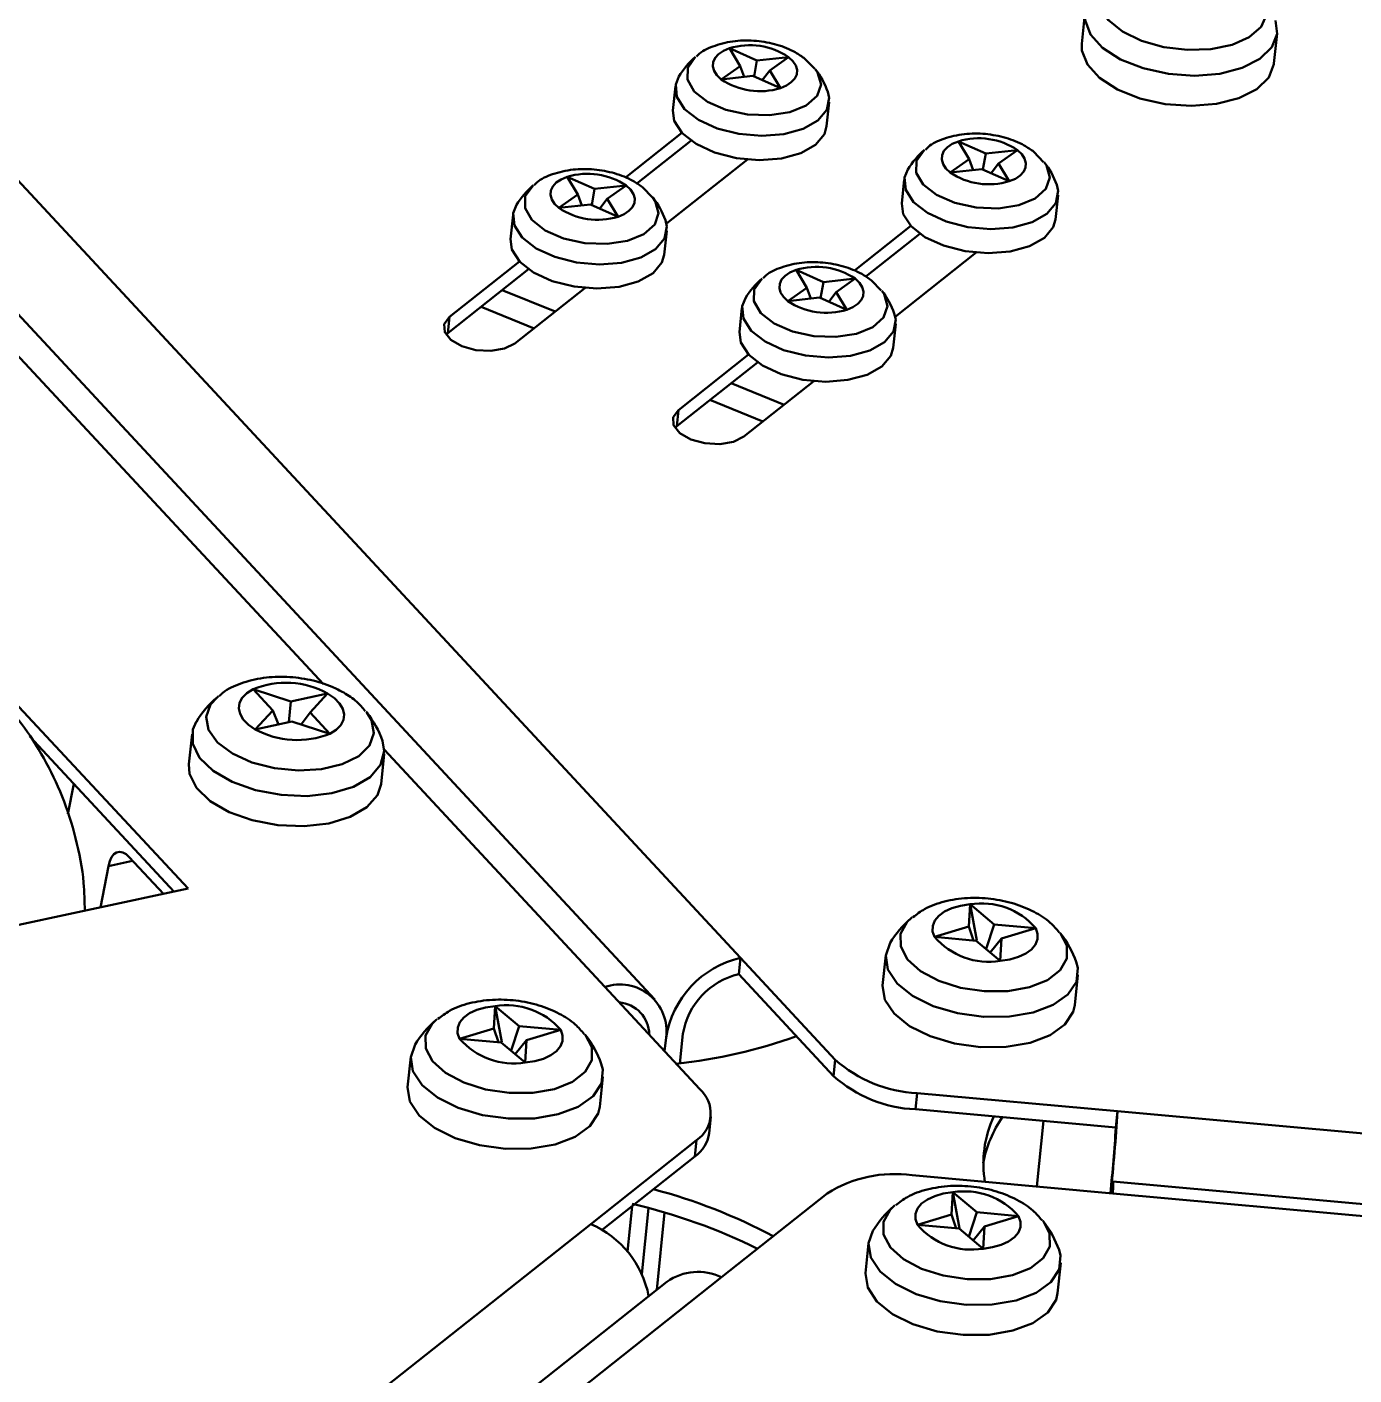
# Model space of a CAD drawing. Header units: millimetres. Extents: x 263 to 2983, y 441 to 2500.
# Drawn here: x 2035.9 to 2104.6, y 1680.8 to 1750.5 of the extents above; entities that cross this region are included whole.
import ezdxf

# ---------------------------------------------------------------- set-up
doc = ezdxf.new("R2010")
doc.units = ezdxf.units.MM
doc.header["$LTSCALE"] = 0.5
doc.layers.add('BOL', color=7, linetype='Continuous', lineweight=50)

msp = doc.modelspace()

# ---------------------------------------------------------------- linework, layer by layer
at = {"layer": 'BOL'}
for p, q in [((2090.641, 1751.23), (2090.481, 1749.67)), ((2100.428, 1748.647), (2100.589, 1750.207)), ((2072.794, 1748.522), (2072.241, 1749.44)), ((2072.241, 1749.44), (2073.664, 1748.812)), ((2071.817, 1747.829), (2072.794, 1748.522)), ((2072.794, 1748.522), (2073.003, 1747.957)), ((2073.664, 1748.812), (2073.514, 1747.979)), ((2073.664, 1748.812), (2075.3, 1748.988)), ((2075.3, 1748.988), (2074.323, 1748.296)), ((2076.653, 1748.371), (2076.147, 1748.901)), ((2072.815, 1702.363), (2030.48, 1747.9)), ((2073.452, 1748.006), (2071.817, 1747.829)), ((2074.876, 1747.377), (2073.452, 1748.006)), ((2074.323, 1748.296), (2073.933, 1747.794)), ((2074.323, 1748.296), (2074.876, 1747.377)), ((2069.441, 1747.471), (2069.313, 1746.223)), ((2077.271, 1745.405), (2077.399, 1746.653)), ((2068.373, 1700.215), (2026.037, 1745.752)), ((2066.846, 1742.74), (2069.779, 1745.061)), ((2067.446, 1742.442), (2070.246, 1744.658)), ((2084.644, 1743.704), (2084.091, 1744.622)), ((2084.091, 1744.622), (2085.515, 1743.993)), ((2073.165, 1743.685), (2068.972, 1740.366)), ((2083.668, 1743.011), (2084.644, 1743.704)), ((2084.644, 1743.704), (2084.853, 1743.139)), ((2085.515, 1743.993), (2085.365, 1743.161)), ((2085.515, 1743.993), (2087.15, 1744.17)), ((2087.15, 1744.17), (2086.174, 1743.478)), ((2088.504, 1743.553), (2087.998, 1744.083)), ((2085.303, 1743.188), (2083.668, 1743.011)), ((2086.727, 1742.559), (2085.303, 1743.188)), ((2086.174, 1743.478), (2085.783, 1742.976)), ((2086.174, 1743.478), (2086.727, 1742.559)), ((2064.388, 1741.868), (2063.835, 1742.787)), ((2063.835, 1742.787), (2065.259, 1742.158)), ((2065.259, 1742.158), (2066.894, 1742.335)), ((2066.894, 1742.335), (2065.917, 1741.642)), ((2068.248, 1741.717), (2067.742, 1742.248)), ((2081.291, 1742.653), (2081.163, 1741.405)), ((2063.412, 1741.176), (2064.388, 1741.868)), ((2064.388, 1741.868), (2064.597, 1741.304)), ((2065.259, 1742.158), (2065.108, 1741.325)), ((2065.917, 1741.642), (2065.527, 1741.141)), ((2065.917, 1741.642), (2066.47, 1740.724)), ((2089.121, 1740.586), (2089.25, 1741.835)), ((2061.035, 1740.818), (2060.907, 1739.569)), ((2065.047, 1741.353), (2063.412, 1741.176)), ((2066.47, 1740.724), (2065.047, 1741.353)), ((2078.697, 1737.922), (2081.629, 1740.243)), ((2068.865, 1738.751), (2068.993, 1739.999)), ((2079.297, 1737.624), (2082.096, 1739.84)), ((2085.015, 1738.867), (2080.823, 1735.548)), ((2057.658, 1734.694), (2061.84, 1738.004)), ((2057.745, 1735.536), (2061.373, 1738.408)), ((2076.239, 1737.05), (2075.686, 1737.969)), ((2075.686, 1737.969), (2077.109, 1737.34)), ((2077.109, 1737.34), (2076.959, 1736.507)), ((2077.109, 1737.34), (2078.745, 1737.517)), ((2078.745, 1737.517), (2077.768, 1736.824)), ((2080.098, 1736.899), (2079.592, 1737.43)), ((2060.48, 1736.928), (2063.22, 1735.813)), ((2064.759, 1737.031), (2061.131, 1734.16)), ((2075.262, 1736.358), (2076.239, 1737.05)), ((2076.239, 1737.05), (2076.448, 1736.486)), ((2077.768, 1736.824), (2077.378, 1736.322)), ((2077.768, 1736.824), (2078.321, 1735.906)), ((2059.382, 1736.058), (2062.122, 1734.944)), ((2072.886, 1735.999), (2072.757, 1734.751)), ((2076.897, 1736.535), (2075.262, 1736.358)), ((2078.321, 1735.906), (2076.897, 1736.535)), ((2057.745, 1735.536), (2057.658, 1734.694)), ((2057.569, 1734.615), (2057.658, 1734.694)), ((2080.716, 1733.933), (2080.844, 1735.181)), ((2034.614, 1734.392), (2051.217, 1716.533)), ((2069.509, 1729.876), (2073.691, 1733.186)), ((2069.596, 1730.718), (2073.224, 1733.59)), ((2072.33, 1732.109), (2075.071, 1730.995)), ((2076.61, 1732.213), (2072.981, 1729.341)), ((2071.232, 1731.24), (2073.973, 1730.126)), ((2069.596, 1730.718), (2069.509, 1729.876)), ((2069.419, 1729.797), (2069.509, 1729.876)), ((2034.75, 1716.123), (2044.212, 1705.946)), ((2045.785, 1715.908), (2045.728, 1715.861)), ((2048.599, 1715.174), (2047.579, 1716.269)), ((2047.579, 1716.269), (2049.536, 1715.638)), ((2049.536, 1715.638), (2051.438, 1716.046)), ((2051.438, 1716.046), (2050.529, 1715.062)), ((2047.69, 1714.19), (2048.599, 1715.174)), ((2048.599, 1715.174), (2048.889, 1714.447)), ((2049.536, 1715.638), (2049.428, 1714.563)), ((2050.529, 1715.062), (2050.075, 1714.442)), ((2050.529, 1715.062), (2051.549, 1713.966)), ((2053.471, 1715.065), (2053.425, 1715.122)), ((2049.592, 1714.598), (2047.69, 1714.19)), ((2051.549, 1713.966), (2049.592, 1714.598)), ((2036.003, 1713.84), (2043.487, 1705.79)), ((2044.417, 1713.945), (2044.257, 1712.385)), ((2054.204, 1711.362), (2054.365, 1712.923)), ((2054.37, 1713.141), (2065.789, 1700.859)), ((2038.295, 1711.374), (2037.988, 1709.796)), ((2041.344, 1707.385), (2040.089, 1707.117)), ((2042.936, 1705.672), (2041.171, 1707.571)), ((2039.672, 1704.973), (2040.089, 1707.117)), ((2044.212, 1705.946), (2017.865, 1700.304)), ((2084.627, 1703.982), (2084.695, 1705.135)), ((2084.695, 1705.135), (2085.043, 1703.266)), ((2084.695, 1705.135), (2085.935, 1704.096)), ((2081.698, 1704.464), (2081.64, 1704.416)), ((2082.861, 1703.446), (2084.627, 1703.982)), ((2084.627, 1703.982), (2084.866, 1703.265)), ((2085.935, 1704.096), (2085.522, 1702.829)), ((2085.935, 1704.096), (2088.092, 1703.901)), ((2088.092, 1703.901), (2086.326, 1703.365)), ((2085.018, 1703.251), (2082.861, 1703.446)), ((2086.258, 1702.212), (2085.018, 1703.251)), ((2086.326, 1703.365), (2085.744, 1702.643)), ((2086.326, 1703.365), (2086.258, 1702.212)), ((2080.33, 1702.501), (2080.169, 1700.941)), ((2072.815, 1702.363), (2072.728, 1701.522)), ((2077.719, 1697.088), (2072.815, 1702.363)), ((2077.632, 1696.247), (2072.728, 1701.522)), ((2090.117, 1699.918), (2090.277, 1701.479)), ((2065.789, 1700.859), (2070.693, 1695.584)), ((2060.038, 1698.716), (2060.105, 1699.869)), ((2060.105, 1699.869), (2060.453, 1698.001)), ((2060.105, 1699.869), (2061.345, 1698.83)), ((2057.108, 1699.199), (2057.05, 1699.151)), ((2058.272, 1698.18), (2060.038, 1698.716)), ((2060.038, 1698.716), (2060.276, 1698)), ((2061.345, 1698.83), (2060.932, 1697.564)), ((2061.345, 1698.83), (2063.502, 1698.636)), ((2063.502, 1698.636), (2061.736, 1698.1)), ((2068.883, 1697.532), (2068.956, 1698.244)), ((2069.834, 1698.432), (2069.677, 1696.905)), ((2060.428, 1697.986), (2058.272, 1698.18)), ((2061.669, 1696.947), (2060.428, 1697.986)), ((2061.736, 1698.1), (2061.154, 1697.378)), ((2061.736, 1698.1), (2061.669, 1696.947)), ((2055.74, 1697.236), (2055.58, 1695.675)), ((2077.632, 1696.247), (2077.719, 1697.088)), ((2065.527, 1694.653), (2065.687, 1696.213)), ((2081.951, 1695.368), (2081.865, 1694.526)), ((2092.332, 1694.428), (2081.951, 1695.368)), ((2071.189, 1693.291), (2071.276, 1694.132)), ((2092.246, 1693.586), (2081.865, 1694.526)), ((2092.332, 1694.428), (2092.246, 1693.586)), ((2181.949, 1686.317), (2092.332, 1694.428)), ((2088.146, 1690.526), (2088.495, 1693.926)), ((2070.535, 1692.923), (2065.057, 1688.588)), ((2070.448, 1692.081), (2070.535, 1692.923)), ((2070.448, 1692.081), (2065.656, 1688.288)), ((2081.697, 1691.11), (2092.079, 1690.17)), ((2181.71, 1682.676), (2092.093, 1690.787)), ((2071.829, 1685.834), (2077.306, 1690.17)), ((2083.739, 1689.08), (2083.806, 1690.233)), ((2083.806, 1690.233), (2084.155, 1688.364)), ((2083.806, 1690.233), (2085.046, 1689.194)), ((2092.079, 1690.17), (2181.695, 1682.059)), ((2067.199, 1689.509), (2066.958, 1687.164)), ((2067.697, 1685.996), (2068.048, 1689.418)), ((2068.883, 1689.184), (2068.472, 1685.185)), ((2080.809, 1689.563), (2080.752, 1689.515)), ((2085.046, 1689.194), (2084.634, 1687.927)), ((2085.046, 1689.194), (2087.203, 1689)), ((2065.057, 1688.588), (2017.776, 1651.162)), ((2081.973, 1688.544), (2083.739, 1689.08)), ((2084.13, 1688.35), (2081.973, 1688.544)), ((2083.739, 1689.08), (2083.977, 1688.363)), ((2085.437, 1688.463), (2084.856, 1687.741)), ((2085.437, 1688.463), (2085.37, 1687.311)), ((2087.203, 1689), (2085.437, 1688.463)), ((2085.37, 1687.311), (2084.13, 1688.35)), ((2079.441, 1687.6), (2079.281, 1686.039)), ((2089.228, 1685.016), (2089.389, 1686.577)), ((2062.806, 1678.692), (2071.829, 1685.834)), ((2069, 1685.603), (2021.719, 1648.178))]:
    msp.add_line(p, q, dxfattribs=at)
at = {"layer": 'BOL', "flags": 128}
for points in [[(2091.952, 1753.145), (2091.669, 1752.851), (2091.385, 1752.225), (2091.453, 1751.557), (2091.865, 1750.9), (2092.59, 1750.308), (2093.568, 1749.83), (2094.72, 1749.502), (2095.953, 1749.353), (2097.166, 1749.394), (2098.262, 1749.622), (2099.152, 1750.019), (2099.763, 1750.551), (2100.047, 1751.177), (2099.98, 1751.845), (2099.695, 1752.349)], [(2090.864, 1751.871), (2090.733, 1751.609), (2090.647, 1750.888), (2090.929, 1750.155), (2091.559, 1749.464), (2092.49, 1748.866), (2093.652, 1748.405), (2094.96, 1748.116), (2096.317, 1748.02), (2097.621, 1748.124), (2098.777, 1748.42), (2099.698, 1748.887), (2100.317, 1749.49), (2100.586, 1750.184), (2100.501, 1750.88)], [(2072.241, 1749.44), (2071.926, 1749.307), (2071.675, 1749.14), (2071.495, 1748.944), (2071.395, 1748.728), (2071.379, 1748.5), (2071.445, 1748.268), (2071.594, 1748.042), (2071.817, 1747.829)], [(2090.481, 1749.67), (2090.487, 1749.328), (2090.769, 1748.595), (2091.399, 1747.904), (2092.33, 1747.305), (2093.492, 1746.845), (2094.8, 1746.556), (2096.157, 1746.459), (2097.461, 1746.564), (2098.617, 1746.86), (2099.538, 1747.327), (2100.156, 1747.93), (2100.426, 1748.624), (2100.428, 1748.647)], [(2070.489, 1749.003), (2070.464, 1748.982), (2070.078, 1748.431), (2070.062, 1747.818), (2070.42, 1747.208), (2071.11, 1746.667), (2072.06, 1746.254), (2073.166, 1746.014), (2074.309, 1745.972), (2075.363, 1746.134), (2076.216, 1746.482), (2076.775, 1746.977), (2076.979, 1747.567), (2076.805, 1748.187), (2076.684, 1748.366)], [(2074.876, 1747.377), (2075.19, 1747.51), (2075.442, 1747.678), (2075.621, 1747.873), (2075.721, 1748.089), (2075.738, 1748.318), (2075.671, 1748.55), (2075.523, 1748.776), (2075.3, 1748.988)], [(2069.619, 1747.984), (2069.455, 1747.567), (2069.514, 1746.926), (2069.919, 1746.297), (2070.636, 1745.736), (2071.6, 1745.292), (2072.726, 1745.006), (2073.914, 1744.903), (2075.057, 1744.991), (2076.055, 1745.264), (2076.819, 1745.696), (2077.281, 1746.25), (2077.4, 1746.875), (2077.329, 1747.191)], [(2069.313, 1746.223), (2069.385, 1745.677), (2069.791, 1745.048), (2070.508, 1744.487), (2071.472, 1744.044), (2072.598, 1743.758), (2073.785, 1743.655), (2074.929, 1743.743), (2075.927, 1744.016), (2076.691, 1744.448), (2077.153, 1745.001), (2077.271, 1745.405)], [(2084.091, 1744.622), (2083.777, 1744.489), (2083.525, 1744.322), (2083.346, 1744.126), (2083.246, 1743.91), (2083.229, 1743.682), (2083.296, 1743.45), (2083.444, 1743.224), (2083.668, 1743.011)], [(2082.34, 1744.185), (2082.315, 1744.163), (2081.929, 1743.613), (2081.913, 1743), (2082.27, 1742.39), (2082.961, 1741.849), (2083.911, 1741.436), (2085.017, 1741.196), (2086.159, 1741.154), (2087.214, 1741.316), (2088.067, 1741.664), (2088.625, 1742.159), (2088.829, 1742.749), (2088.656, 1743.369), (2088.535, 1743.548)], [(2086.727, 1742.559), (2087.041, 1742.692), (2087.293, 1742.86), (2087.472, 1743.055), (2087.572, 1743.271), (2087.589, 1743.5), (2087.522, 1743.731), (2087.374, 1743.958), (2087.15, 1744.17)], [(2081.47, 1743.166), (2081.305, 1742.749), (2081.364, 1742.108), (2081.77, 1741.479), (2082.487, 1740.917), (2083.451, 1740.474), (2084.577, 1740.188), (2085.764, 1740.085), (2086.908, 1740.173), (2087.906, 1740.446), (2088.67, 1740.878), (2089.132, 1741.432), (2089.251, 1742.057), (2089.179, 1742.373)], [(2062.084, 1742.35), (2062.059, 1742.328), (2061.672, 1741.778), (2061.657, 1741.164), (2062.014, 1740.554), (2062.705, 1740.013), (2063.655, 1739.601), (2064.761, 1739.36), (2065.903, 1739.319), (2066.958, 1739.481), (2067.811, 1739.828), (2068.369, 1740.324), (2068.573, 1740.914), (2068.4, 1741.534), (2068.278, 1741.713)], [(2063.835, 1742.787), (2063.521, 1742.654), (2063.269, 1742.487), (2063.09, 1742.291), (2062.99, 1742.075), (2062.973, 1741.847), (2063.04, 1741.615), (2063.188, 1741.388), (2063.412, 1741.176)], [(2066.47, 1740.724), (2066.785, 1740.857), (2067.036, 1741.024), (2067.216, 1741.22), (2067.316, 1741.436), (2067.333, 1741.664), (2067.266, 1741.896), (2067.118, 1742.123), (2066.894, 1742.335)], [(2061.213, 1741.33), (2061.049, 1740.914), (2061.108, 1740.272), (2061.514, 1739.643), (2062.23, 1739.082), (2063.195, 1738.639), (2064.32, 1738.353), (2065.508, 1738.25), (2066.652, 1738.338), (2067.65, 1738.611), (2068.414, 1739.043), (2068.876, 1739.596), (2068.994, 1740.222), (2068.923, 1740.538)], [(2081.163, 1741.405), (2081.236, 1740.859), (2081.642, 1740.23), (2082.358, 1739.669), (2083.323, 1739.226), (2084.448, 1738.94), (2085.636, 1738.837), (2086.779, 1738.925), (2087.778, 1739.197), (2088.542, 1739.63), (2089.003, 1740.183), (2089.121, 1740.586)], [(2060.907, 1739.569), (2060.98, 1739.024), (2061.385, 1738.395), (2062.102, 1737.834), (2063.066, 1737.391), (2064.192, 1737.105), (2065.38, 1737.001), (2066.523, 1737.09), (2067.521, 1737.362), (2068.285, 1737.794), (2068.747, 1738.348), (2068.865, 1738.751)], [(2073.934, 1737.532), (2073.909, 1737.51), (2073.523, 1736.96), (2073.507, 1736.346), (2073.864, 1735.736), (2074.555, 1735.195), (2075.505, 1734.782), (2076.611, 1734.542), (2077.754, 1734.501), (2078.808, 1734.663), (2079.661, 1735.01), (2080.22, 1735.506), (2080.423, 1736.096), (2080.25, 1736.716), (2080.129, 1736.895)], [(2075.686, 1737.969), (2075.371, 1737.836), (2075.12, 1737.668), (2074.94, 1737.473), (2074.84, 1737.257), (2074.823, 1737.028), (2074.89, 1736.797), (2075.038, 1736.57), (2075.262, 1736.358)], [(2078.321, 1735.906), (2078.635, 1736.039), (2078.887, 1736.206), (2079.066, 1736.402), (2079.166, 1736.618), (2079.183, 1736.846), (2079.116, 1737.078), (2078.968, 1737.305), (2078.745, 1737.517)], [(2073.064, 1736.512), (2072.9, 1736.095), (2072.958, 1735.454), (2073.364, 1734.825), (2074.081, 1734.264), (2075.045, 1733.821), (2076.171, 1733.535), (2077.359, 1733.431), (2078.502, 1733.52), (2079.5, 1733.792), (2080.264, 1734.225), (2080.726, 1734.778), (2080.845, 1735.404), (2080.774, 1735.72)], [(2061.131, 1734.16), (2060.6, 1733.894), (2059.892, 1733.773), (2059.115, 1733.816), (2058.387, 1734.016), (2057.819, 1734.343), (2057.498, 1734.746), (2057.472, 1735.165), (2057.745, 1735.536)], [(2072.757, 1734.751), (2072.83, 1734.206), (2073.236, 1733.577), (2073.953, 1733.016), (2074.917, 1732.572), (2076.043, 1732.286), (2077.23, 1732.183), (2078.374, 1732.272), (2079.372, 1732.544), (2080.136, 1732.976), (2080.598, 1733.53), (2080.716, 1733.933)], [(2072.981, 1729.341), (2072.45, 1729.076), (2071.743, 1728.955), (2070.966, 1728.998), (2070.238, 1729.198), (2069.67, 1729.525), (2069.348, 1729.928), (2069.322, 1730.347), (2069.596, 1730.718)], [(2045.728, 1715.861), (2045.376, 1715.471), (2045.148, 1714.835), (2045.272, 1714.165), (2045.737, 1713.515), (2046.507, 1712.938), (2047.519, 1712.482), (2048.69, 1712.181), (2049.926, 1712.062), (2051.128, 1712.134), (2052.196, 1712.39), (2053.046, 1712.811), (2053.607, 1713.362), (2053.836, 1713.998), (2053.712, 1714.668), (2053.471, 1715.065)], [(2047.579, 1716.269), (2047.252, 1716.066), (2047.013, 1715.827), (2046.873, 1715.56), (2046.836, 1715.276), (2046.903, 1714.986), (2047.073, 1714.701), (2047.339, 1714.432), (2047.69, 1714.19)], [(2051.549, 1713.966), (2051.876, 1714.169), (2052.115, 1714.409), (2052.255, 1714.676), (2052.292, 1714.96), (2052.225, 1715.249), (2052.055, 1715.534), (2051.789, 1715.803), (2051.438, 1716.046)], [(2044.64, 1714.586), (2044.46, 1714.175), (2044.453, 1713.447), (2044.811, 1712.718), (2045.51, 1712.043), (2046.496, 1711.47), (2047.697, 1711.044), (2049.024, 1710.794), (2050.378, 1710.741), (2051.659, 1710.887), (2052.771, 1711.222), (2053.633, 1711.721), (2054.18, 1712.347), (2054.372, 1713.054), (2054.277, 1713.596)], [(2044.257, 1712.385), (2044.292, 1711.887), (2044.651, 1711.158), (2045.35, 1710.482), (2046.336, 1709.91), (2047.537, 1709.483), (2048.864, 1709.234), (2050.218, 1709.18), (2051.498, 1709.326), (2052.611, 1709.661), (2053.473, 1710.161), (2054.02, 1710.787), (2054.204, 1711.362)], [(2041.171, 1707.571), (2041.001, 1707.724), (2040.83, 1707.819), (2040.664, 1707.851), (2040.51, 1707.821), (2040.371, 1707.728), (2040.252, 1707.576), (2040.157, 1707.37), (2040.089, 1707.117)], [(2084.695, 1705.135), (2084.2, 1705.062), (2083.753, 1704.936), (2083.374, 1704.762), (2083.075, 1704.546), (2082.868, 1704.296), (2082.761, 1704.022), (2082.759, 1703.735), (2082.861, 1703.446)], [(2081.64, 1704.416), (2081.441, 1704.222), (2081.098, 1703.609), (2081.104, 1702.944), (2081.459, 1702.282), (2082.133, 1701.675), (2083.072, 1701.174), (2084.2, 1700.818), (2085.426, 1700.637), (2086.65, 1700.645)], [(2086.258, 1702.212), (2086.754, 1702.285), (2087.2, 1702.411), (2087.579, 1702.585), (2087.879, 1702.801), (2088.085, 1703.051), (2088.192, 1703.325), (2088.194, 1703.612), (2088.092, 1703.901)], [(2080.552, 1703.142), (2080.329, 1702.491), (2080.445, 1701.757), (2080.921, 1701.04), (2081.722, 1700.394), (2082.789, 1699.866), (2084.043, 1699.495), (2085.39, 1699.31), (2086.73, 1699.323)], [(2086.65, 1700.645), (2087.773, 1700.841), (2088.704, 1701.21), (2089.368, 1701.722), (2089.711, 1702.335), (2089.705, 1703), (2089.384, 1703.62)], [(2089.384, 1703.62), (2089.35, 1703.662), (2089.342, 1703.672)], [(2086.73, 1699.323), (2087.965, 1699.534), (2089.002, 1699.927), (2089.765, 1700.473), (2090.197, 1701.132), (2090.266, 1701.854), (2090.19, 1702.151)], [(2080.169, 1700.941), (2080.168, 1700.931), (2080.284, 1700.197), (2080.761, 1699.48), (2081.562, 1698.834), (2082.629, 1698.306), (2083.882, 1697.935), (2085.229, 1697.749), (2086.57, 1697.763)], [(2060.105, 1699.869), (2059.61, 1699.797), (2059.164, 1699.671), (2058.784, 1699.496), (2058.485, 1699.28), (2058.278, 1699.03), (2058.172, 1698.757), (2058.169, 1698.47), (2058.272, 1698.18)], [(2086.57, 1697.763), (2087.805, 1697.974), (2088.842, 1698.367), (2089.605, 1698.913), (2090.037, 1699.572), (2090.117, 1699.918)], [(2057.05, 1699.151), (2056.851, 1698.957), (2056.508, 1698.344), (2056.514, 1697.679), (2056.869, 1697.016), (2057.543, 1696.41), (2058.482, 1695.908), (2059.61, 1695.553), (2060.836, 1695.371), (2062.06, 1695.379)], [(2061.669, 1696.947), (2062.164, 1697.019), (2062.61, 1697.145), (2062.99, 1697.32), (2063.289, 1697.536), (2063.496, 1697.786), (2063.602, 1698.059), (2063.604, 1698.346), (2063.502, 1698.636)], [(2062.06, 1695.379), (2063.183, 1695.576), (2064.114, 1695.945), (2064.778, 1696.457), (2065.121, 1697.07), (2065.115, 1697.735), (2064.794, 1698.355)], [(2064.794, 1698.355), (2064.761, 1698.397), (2064.753, 1698.407)], [(2055.963, 1697.877), (2055.739, 1697.226), (2055.855, 1696.492), (2056.331, 1695.775), (2057.133, 1695.129), (2058.2, 1694.6), (2059.453, 1694.23), (2060.8, 1694.044), (2062.141, 1694.058)], [(2062.141, 1694.058), (2063.375, 1694.269), (2064.413, 1694.662), (2065.176, 1695.208), (2065.608, 1695.867), (2065.677, 1696.589), (2065.6, 1696.886)], [(2055.58, 1695.675), (2055.578, 1695.665), (2055.695, 1694.931), (2056.171, 1694.214), (2056.972, 1693.568), (2058.039, 1693.04), (2059.293, 1692.67), (2060.64, 1692.484), (2061.98, 1692.497)], [(2061.98, 1692.497), (2063.215, 1692.708), (2064.252, 1693.101), (2065.015, 1693.648), (2065.447, 1694.306), (2065.527, 1694.653)], [(2091.996, 1690.178), (2092.03, 1690.444), (2092.067, 1690.689), (2092.091, 1690.786), (2092.101, 1690.729), (2092.097, 1690.521), (2092.079, 1690.17)], [(2083.806, 1690.233), (2083.311, 1690.161), (2082.865, 1690.035), (2082.485, 1689.86), (2082.186, 1689.644), (2081.979, 1689.394), (2081.873, 1689.121), (2081.871, 1688.834), (2081.973, 1688.544)], [(2080.752, 1689.515), (2080.552, 1689.321), (2080.209, 1688.707), (2080.216, 1688.043), (2080.57, 1687.38), (2081.244, 1686.774), (2082.183, 1686.272), (2083.311, 1685.916), (2084.537, 1685.735), (2085.761, 1685.743)], [(2085.37, 1687.311), (2085.865, 1687.383), (2086.311, 1687.509), (2086.691, 1687.683), (2086.99, 1687.9), (2087.197, 1688.149), (2087.303, 1688.423), (2087.305, 1688.71), (2087.203, 1689)], [(2085.761, 1685.743), (2086.884, 1685.939), (2087.816, 1686.309), (2088.48, 1686.82), (2088.822, 1687.434), (2088.816, 1688.098), (2088.495, 1688.719)], [(2088.495, 1688.719), (2088.462, 1688.761), (2088.454, 1688.77)], [(2079.664, 1688.24), (2079.44, 1687.59), (2079.556, 1686.855), (2080.033, 1686.139), (2080.834, 1685.492), (2081.901, 1684.964), (2083.154, 1684.594), (2084.501, 1684.408), (2085.842, 1684.421)], [(2085.842, 1684.421), (2087.076, 1684.632), (2088.114, 1685.026), (2088.877, 1685.572), (2089.309, 1686.23), (2089.378, 1686.953), (2089.301, 1687.25)], [(2079.281, 1686.039), (2079.28, 1686.029), (2079.396, 1685.295), (2079.872, 1684.578), (2080.673, 1683.932), (2081.74, 1683.404), (2082.994, 1683.033), (2084.341, 1682.848), (2085.681, 1682.861)], [(2085.681, 1682.861), (2086.916, 1683.072), (2087.953, 1683.465), (2088.716, 1684.011), (2089.148, 1684.67), (2089.228, 1685.016)]]:
    msp.add_lwpolyline(points, dxfattribs=at)
at = {"layer": 'BOL'}
for centre, radius, start, end in [((2073.297, 1746.011), 3.588, 56.07571, 107.11777), ((2073.284, 1745.737), 4.299, 130.54445, 148.48304), ((2073.82, 1750.807), 3.589, 236.07659, 287.11593), ((2073.284, 1745.737), 4.299, 19.77755, 37.71613), ((2085.147, 1741.193), 3.589, 56.07671, 107.11581), ((2085.134, 1740.918), 4.299, 130.54445, 148.48304), ((2064.891, 1739.357), 3.589, 56.07659, 107.11593), ((2085.67, 1745.989), 3.589, 236.07671, 287.11581), ((2085.134, 1740.918), 4.299, 19.77755, 37.71613), ((2064.878, 1739.083), 4.299, 130.54445, 148.48304), ((2064.878, 1739.083), 4.299, 19.77755, 37.71613), ((2065.414, 1744.154), 3.588, 236.07633, 287.11715), ((2076.742, 1734.539), 3.589, 56.07659, 107.11593), ((2076.729, 1734.265), 4.299, 130.54445, 148.48304), ((2076.729, 1734.265), 4.299, 19.77755, 37.71613), ((2077.265, 1739.336), 3.589, 236.07739, 287.11609), ((2049.274, 1712.117), 4.485, 61.15869, 112.20432), ((2049.221, 1711.777), 5.373, 130.54445, 148.48304), ((2049.221, 1711.777), 5.373, 19.77755, 37.71613), ((2049.854, 1718.119), 4.485, 241.15958, 292.20343), ((2085.296, 1701.496), 3.688, 40.70873, 99.37831), ((2085.133, 1700.333), 5.373, 130.54445, 148.48304), ((2085.657, 1705.851), 3.688, 220.70819, 279.37863), ((2085.133, 1700.333), 5.373, 19.77755, 37.71613), ((2073.95, 1697.432), 5.06, 102.96832, 170.77082), ((2073.58, 1697.823), 3.795, 102.96916, 170.77013), ((2066.564, 1698.573), 2.414, 352.16668, 108.73416), ((2060.706, 1696.23), 3.688, 40.70873, 99.37831), ((2066.383, 1698.366), 1.706, 0.66027, 85.16607), ((2060.543, 1695.068), 5.373, 130.54445, 148.48304), ((2060.543, 1695.068), 5.373, 19.77755, 37.71613), ((2066.722, 1723.291), 26.552, 275.97467, 289.79889), ((2061.068, 1700.586), 3.688, 220.70873, 279.37831), ((2082.24, 1702.143), 6.781, 228.18834, 267.5613), ((2082.153, 1701.301), 6.781, 228.18834, 267.5613), ((2069.583, 1694.315), 1.686, 304.35042, 48.8244), ((2091.579, 1690.546), 6.32, 145.41419, 169.13853), ((2091.185, 1691.718), 5.801, 155.11479, 189.71875), ((1952.276, 1703.832), 140.372, 354.4183, 356.15851), ((1976.98, 1701.47), 115.535, 354.39237, 356.08701), ((2069.409, 1693.55), 1.799, 305.26787, 351.71269), ((2080.767, 1684.732), 6.446, 81.70051, 122.47211), ((2060.95, 1662.516), 28.825, 61.9443, 75.2125), ((2084.407, 1686.594), 3.688, 40.70829, 99.37876), ((2060.267, 1659.973), 30.459, 63.83953, 76.82156), ((2084.245, 1685.431), 5.373, 130.54445, 148.48304), ((2063.055, 1683.907), 5.091, 10.74036, 66.83191), ((2084.769, 1690.95), 3.688, 220.70822, 279.37823), ((2084.245, 1685.431), 5.373, 19.77755, 37.71613), ((2070.612, 1683.299), 2.812, 64.3577, 124.97333)]:
    msp.add_arc(centre, radius, start, end, dxfattribs=at)
for points, knots in [([(2076.147, 1748.901), (2075.984, 1749.016), (2075.552, 1749.32), (2074.706, 1749.654), (2073.635, 1749.857), (2072.518, 1749.854), (2071.517, 1749.613), (2070.836, 1749.323), (2070.578, 1749.057), (2070.533, 1749.01)], [0, 0, 0, 0, 0.104158, 0.274582, 0.447297, 0.621885, 0.803533, 0.965607, 1, 1, 1, 1]), ([(2087.998, 1744.083), (2087.834, 1744.198), (2087.403, 1744.501), (2086.556, 1744.836), (2085.486, 1745.039), (2084.369, 1745.036), (2083.367, 1744.795), (2082.687, 1744.504), (2082.428, 1744.238), (2082.383, 1744.192)], [0, 0, 0, 0, 0.104158, 0.2745797, 0.4472967, 0.6218837, 0.8035318, 0.9656017, 1, 1, 1, 1]), ([(2067.742, 1742.248), (2067.578, 1742.363), (2067.147, 1742.666), (2066.3, 1743), (2065.23, 1743.203), (2064.113, 1743.2), (2063.111, 1742.96), (2062.43, 1742.669), (2062.172, 1742.403), (2062.127, 1742.357)], [0, 0, 0, 0, 0.104158, 0.274587, 0.447299, 0.621883, 0.803534, 0.965604, 1, 1, 1, 1]), ([(2079.592, 1737.43), (2079.429, 1737.545), (2078.997, 1737.848), (2078.151, 1738.182), (2077.08, 1738.385), (2075.963, 1738.382), (2074.962, 1738.141), (2074.281, 1737.851), (2074.023, 1737.585), (2073.978, 1737.538)], [0, 0, 0, 0, 0.104165, 0.274588, 0.447299, 0.621884, 0.803534, 0.965604, 1, 1, 1, 1]), ([(2052.269, 1716.092), (2052.073, 1716.195), (2051.54, 1716.478), (2050.548, 1716.781), (2049.326, 1716.941), (2048.085, 1716.891), (2046.969, 1716.602), (2046.199, 1716.266), (2045.889, 1715.969), (2045.828, 1715.911)], [0, 0, 0, 0, 0.0997962, 0.2722264, 0.4437569, 0.6176676, 0.7984086, 0.9601492, 1, 1, 1, 1]), ([(2053.385, 1715.138), (2053.246, 1715.304), (2052.932, 1715.678), (2052.506, 1715.944), (2052.269, 1716.092)], [0, 0, 0, 0, 0.4432855, 1, 1, 1, 1]), ([(2038.867, 1704.801), (2038.856, 1705.281), (2038.83, 1706.548), (2038.44, 1708.545), (2037.746, 1710.715), (2036.788, 1712.696), (2035.745, 1714.354), (2034.94, 1715.272), (2034.602, 1715.659)], [0, 0, 0, 0, 0.120766, 0.318447, 0.509053, 0.69295, 0.870698, 1, 1, 1, 1]), ([(2089.308, 1703.684), (2089.16, 1703.857), (2088.799, 1704.278), (2088.004, 1704.781), (2086.969, 1705.207), (2085.781, 1705.452), (2084.542, 1705.496), (2083.37, 1705.314), (2082.41, 1704.983), (2081.933, 1704.616), (2081.74, 1704.467)], [0, 0, 0, 0, 0.087149, 0.211393, 0.347631, 0.486963, 0.626945, 0.770725, 0.907195, 1, 1, 1, 1]), ([(2064.719, 1698.418), (2064.57, 1698.592), (2064.209, 1699.013), (2063.414, 1699.515), (2062.379, 1699.942), (2061.191, 1700.187), (2059.952, 1700.231), (2058.78, 1700.049), (2057.82, 1699.717), (2057.343, 1699.35), (2057.15, 1699.202)], [0, 0, 0, 0, 0.087149, 0.211392, 0.34763, 0.486963, 0.626945, 0.770725, 0.907196, 1, 1, 1, 1]), ([(2088.42, 1688.782), (2088.271, 1688.956), (2087.91, 1689.376), (2087.115, 1689.879), (2086.081, 1690.306), (2084.893, 1690.55), (2083.653, 1690.595), (2082.481, 1690.412), (2081.521, 1690.081), (2081.045, 1689.714), (2080.852, 1689.565)], [0, 0, 0, 0, 0.087149, 0.211392, 0.34763, 0.486963, 0.626945, 0.770725, 0.907195, 1, 1, 1, 1])]:
    msp.add_open_spline(points, degree=3, knots=knots, dxfattribs=at)

doc.saveas('drawing.dxf')
